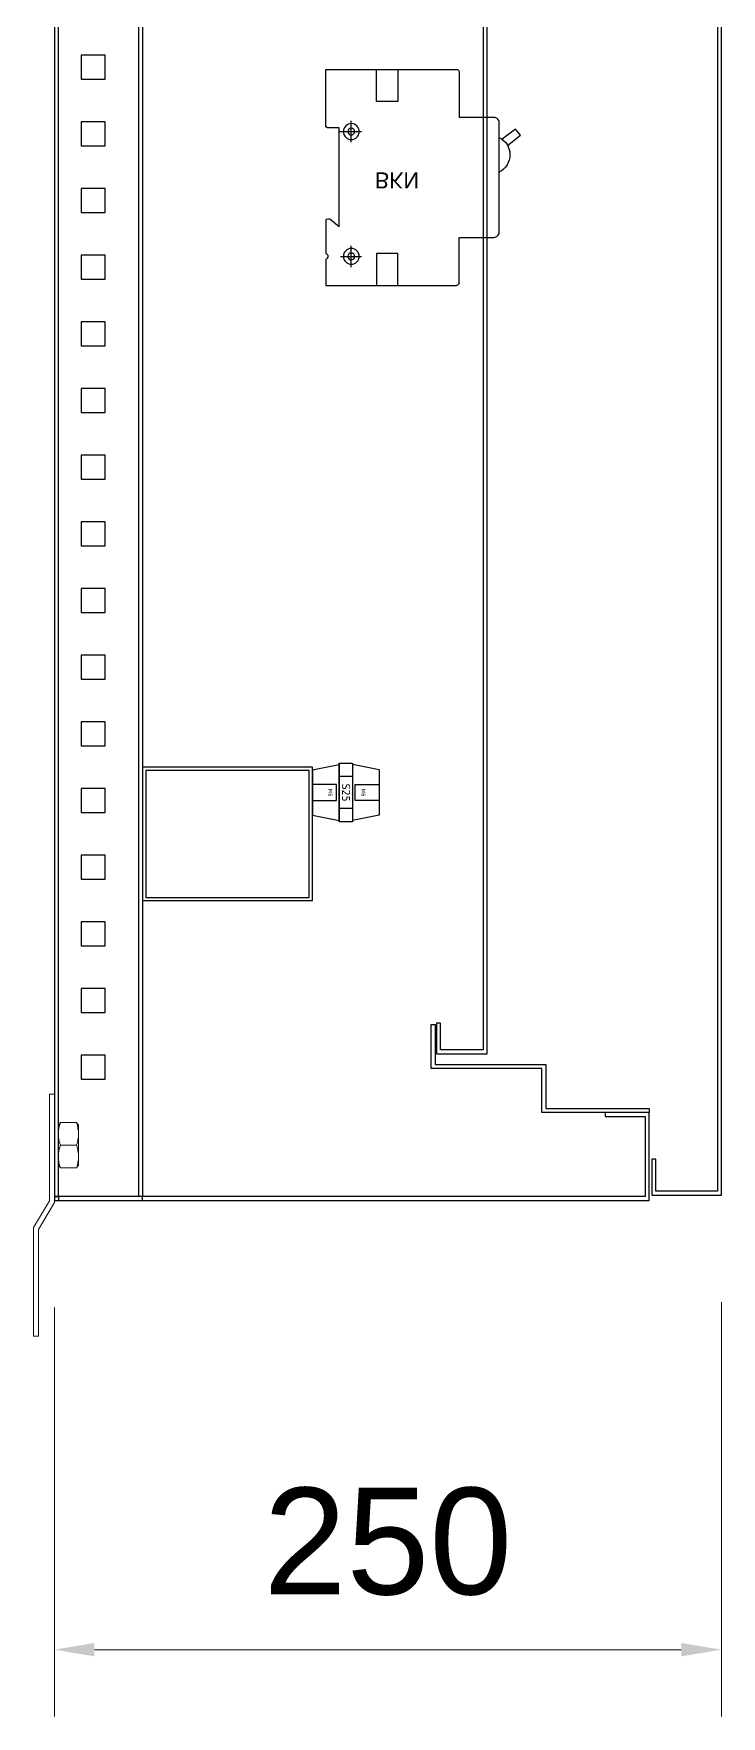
# Model space of a CAD drawing. Header units: millimetres. Extents: x 0 to 4783, y 0 to 3382.
# Drawn here: x 3307 to 3565, y 1480 to 2111 of the extents above; entities that cross this region are included whole.
import ezdxf

# ---------------------------------------------------------------- set-up
doc = ezdxf.new("R2010")
doc.units = ezdxf.units.MM
doc.layers.add('0 TĂNG CỨNG', color=7, linetype='Continuous', lineweight=15)
doc.layers.add('DIM', color=253, linetype='Continuous')
doc.styles.add('Arial', font='arial.ttf')
doc.dimstyles.new('Thiện Dim-40', dxfattribs={"dimtxt": 40, "dimasz": 15, "dimexe": 25, "dimexo": 40, "dimgap": 20, "dimtad": 1, "dimdec": 0, "dimtxsty": 'Arial', "dimcen": 15, "dimclrd": 5, "dimclre": 5, "dimclrt": 3, "dimazin": 3, "dimtfac": 1, "dimtdec": 0, "dimtmove": 0, "dimatfit": 3, "dimldrblk": 'OBLIQUE', "dimlwd": 9, "dimlwe": 9})

# ---------------------------------------------------------------- blocks, each defined once
blk = doc.blocks.new('eku10')
at = {"color": 5}
blk.add_line((53937.85, -17418.72), (53931.85, -17418.72), dxfattribs=at)
blk.add_lwpolyline([(53937.85, -17401.72), (53938.6, -17402.72), (53938.6, -17417.72), (53937.85, -17418.72, 0.176471), (53937.85, -17410.22, 0.176471), (53937.85, -17401.72), (53931.85, -17401.72), (53931.1, -17402.72), (53931.1, -17417.72), (53931.85, -17418.72, -0.176471), (53931.85, -17410.22), (53937.85, -17410.22)], format="xyb", dxfattribs=at)
blk.add_arc((53943.52, -17405.97), 12.42, 159.98404, 200.01596, dxfattribs=at)
blk = doc.blocks.new('EKU 10')
at = {"layer": '0 TĂNG CỨNG'}
blk.add_blockref('eku10', (-53934.85, 17418.72), dxfattribs=at)
blk = doc.blocks.new('*D1')
at = {"layer": 'Defpoints', "color": 0, "transparency": 16777216}
for p in [(3315.01, 1673.6), (3565.01, 1675.6), (3565.01, 1505.27)]:
    blk.add_point(p, dxfattribs=at)
at = {"layer": 'DIM', "color": 5, "lineweight": 9, "transparency": 16777216}
for p, q in [((3565.01, 1635.6), (3565.01, 1480.27)), ((3315.01, 1633.6), (3315.01, 1480.27)), ((3330.01, 1505.27), (3550.01, 1505.27))]:
    blk.add_line(p, q, dxfattribs=at)
at = {"layer": 'DIM', "color": 5, "transparency": 16777216}
for points in [[(3330.01, 1507.77), (3330.01, 1502.77), (3315.01, 1505.27)], [(3550.01, 1507.77), (3550.01, 1502.77), (3565.01, 1505.27)]]:
    blk.add_solid(points, dxfattribs=at)
at = {"layer": 'DIM', "color": 3, "transparency": 16777216, "insert": (3440.01, 1545.7), "char_height": 40, "attachment_point": 5, "style": 'Arial'}
blk.add_mtext('250', dxfattribs=at)
blk = doc.blocks.new('_Oblique')
at = {"color": 0, "linetype": 'ByBlock', "lineweight": -2}
blk.add_line((-0.5, -0.5), (0.5, 0.5), dxfattribs=at)
blk = doc.blocks.new('*U11826')
at = {"color": 1}
for p, q in [((-25, 18.03), (-15, 20.03)), ((-15, 20.53), (-15, -1.47)), ((-15, 20.53), (-10, 20.53)), ((-15, -1.47), (-15, 20.53)), ((-15, 20.03), (-15, -0.97)), ((-10, 20.53), (-10, -1.47)), ((0, 18.03), (-10, 20.03)), ((-25, 18.03), (-25, 1.03)), ((-10, 15.53), (-15, 15.53)), ((0, 18.03), (0, 1.03)), ((-25, 1.03), (-15, -0.97)), ((-10, 3.53), (-15, 3.53)), ((0, 1.03), (-10, -0.97)), ((-10, -1.47), (-15, -1.47))]:
    blk.add_line(p, q, dxfattribs=at)
for points in [[(-25, 12.53), (-25, 6.53), (-16, 6.53), (-16, 12.53)], [(0, 12.53), (0, 6.53), (-9, 6.53), (-9, 12.53)]]:
    blk.add_lwpolyline(points, close=True, dxfattribs=at)
at = {"color": 1, "width": 30.0978, "attachment_point": 5, "rotation": 270}
for s, insert, char_height in [('{\\fTahoma|b0|i0|c0|p34;S25}', (-12.42, 9.53), 3), ('{\\fTahoma|b0|i0|c0|p34;M6}', (-18.24, 9.53), 1.5), ('{\\fTahoma|b0|i0|c0|p34;M6}', (-5.95, 9.53), 1.5)]:
    blk.add_mtext(s, dxfattribs=dict(at, insert=insert, char_height=char_height))
blk = doc.blocks.new('HCC BKN')
for p, q in [((0, -9.75), (0, 0)), ((0, 0), (49, 0)), ((50, -1), (50, -18)), ((0, -24.57), (0, -12.07)), ((5.58, -10.89), (13.4, -10.89)), ((9.58, -6.9), (9.58, -14.88)), ((5, -21.97), (1.56, -24.79)), ((5, -21.97), (5, -59.03)), ((9.57, -53.68), (9.57, -61.66)), ((71.14, -58.62), (66.18, -54.78)), ((68.18, -52.48), (72.99, -56.28)), ((72.99, -56.28), (71.14, -58.62)), ((0, -60.03), (0, -81)), ((5, -59.03), (1, -59.03)), ((5.27, -57.67), (13.39, -57.67)), ((50, -80), (50, -63.01)), ((0, -81), (49, -81))]:
    blk.add_line(p, q)
at = {"color": 1}
for points in [[(19, 0), (27, 0), (27, -12), (19, -12)], [(19, -81), (27, -81), (27, -69), (19, -69)]]:
    blk.add_lwpolyline(points, close=True, dxfattribs=at)
at = {"color": 7}
blk.add_lwpolyline([(50, -18), (63, -18, -0.414214), (65, -20), (65, -61, -0.414214), (63, -63), (50, -63)], format="xyb", dxfattribs=at)
for centre, radius in [((9.58, -10.89), 2.97), ((9.58, -10.89), 1.26), ((9.57, -57.67), 2.97), ((9.57, -57.67), 1.26)]:
    blk.add_circle(centre, radius)
for centre, radius, start, end in [((49, -1), 1, 0, 90), ((-0.46, -10.91), 1.25, 291.76462, 68.23538), ((0.91, -23.74), 1.23, 222.13408, 301.74065), ((61.84, -49), 7.23, 295.90273, 64.09727), ((1, -60.03), 1, 90, 180), ((49, -80), 1, 270, 0)]:
    blk.add_arc(centre, radius, start, end)
at = {"color": 1, "insert": (18.45, -36.36), "char_height": 6, "attachment_point": 1}
blk.add_mtext('\\A1;BKN ', dxfattribs=at)

msp = doc.modelspace()

# ---------------------------------------------------------------- linework, layer by layer
at = {"color": 8}
for p, q in [((3346.51, 2672.1), (3346.51, 1675.1)), ((3348.01, 2672.1), (3348.01, 1675.1))]:
    msp.add_line(p, q, dxfattribs=at)
msp.add_lwpolyline([(3315.01, 1675.1), (3316.51, 1675.1), (3316.51, 2672.1), (3315.01, 2672.1)], close=True)
at = {"color": 7}
for points in [[(3540.51, 2660.1), (3540.51, 2672.1), (3563.51, 2672.1), (3563.51, 1677.1), (3540.51, 1677.1), (3540.51, 1689.1), (3539.01, 1689.1), (3539.01, 1675.6), (3565.01, 1675.6), (3565.01, 2673.6), (3539.01, 2673.6), (3539.01, 2660.1)], [(3521.51, 1705.1), (3536.51, 1705.1), (3536.51, 1675.1), (3316.51, 1675.1), (3316.51, 1673.6), (3348.01, 1673.6), (3348.01, 1675.1), (3346.51, 1675.1), (3346.51, 1675.1), (3315.01, 1675.1), (3315.01, 1673.6), (3538.01, 1673.6), (3538.01, 1706.6), (3521.51, 1706.6)]]:
    msp.add_lwpolyline(points, close=True, dxfattribs=at)
at = {"color": 6}
msp.add_lwpolyline([(3459.71, 2608.1), (3459.71, 2618.1), (3475.71, 2618.1), (3475.71, 1730.1), (3459.71, 1730.1), (3459.71, 1740.1), (3458.21, 1740.1), (3458.21, 1728.6), (3477.21, 1728.6), (3477.21, 2619.6), (3458.21, 2619.6), (3458.21, 2608.1)], close=True, dxfattribs=at)
at = {"color": 2, "ltscale": 3}
for points in [[(3325.01, 2094.1), (3334.01, 2094.1), (3334.01, 2103.1), (3325.01, 2103.1)], [(3325.01, 2069.1), (3334.01, 2069.1), (3334.01, 2078.1), (3325.01, 2078.1)], [(3325.01, 2044.1), (3334.01, 2044.1), (3334.01, 2053.1), (3325.01, 2053.1)], [(3325.01, 2019.1), (3334.01, 2019.1), (3334.01, 2028.1), (3325.01, 2028.1)], [(3325.01, 1994.1), (3334.01, 1994.1), (3334.01, 2003.1), (3325.01, 2003.1)], [(3325.01, 1969.1), (3334.01, 1969.1), (3334.01, 1978.1), (3325.01, 1978.1)], [(3325.01, 1944.1), (3334.01, 1944.1), (3334.01, 1953.1), (3325.01, 1953.1)], [(3325.01, 1919.1), (3334.01, 1919.1), (3334.01, 1928.1), (3325.01, 1928.1)], [(3325.01, 1894.1), (3334.01, 1894.1), (3334.01, 1903.1), (3325.01, 1903.1)], [(3325.01, 1869.1), (3334.01, 1869.1), (3334.01, 1878.1), (3325.01, 1878.1)], [(3325.01, 1844.1), (3334.01, 1844.1), (3334.01, 1853.1), (3325.01, 1853.1)], [(3325.01, 1819.1), (3334.01, 1819.1), (3334.01, 1828.1), (3325.01, 1828.1)], [(3325.01, 1794.1), (3334.01, 1794.1), (3334.01, 1803.1), (3325.01, 1803.1)], [(3325.01, 1769.1), (3334.01, 1769.1), (3334.01, 1778.1), (3325.01, 1778.1)], [(3325.01, 1744.1), (3334.01, 1744.1), (3334.01, 1753.1), (3325.01, 1753.1)], [(3325.01, 1719.1), (3334.01, 1719.1), (3334.01, 1728.1), (3325.01, 1728.1)]]:
    msp.add_lwpolyline(points, close=True, dxfattribs=at)
at = {"color": 8}
for points in [[(3411.71, 1836.07), (3348.01, 1836.07), (3348.01, 1786.1), (3411.71, 1786.1)], [(3410.51, 1834.87), (3349.21, 1834.87), (3349.21, 1787.3), (3410.51, 1787.3)]]:
    msp.add_lwpolyline(points, close=True, dxfattribs=at)
at = {"color": 3}
msp.add_lwpolyline([(3538.01, 1706.6), (3497.71, 1706.6), (3497.71, 1723.1), (3456.21, 1723.1), (3456.21, 1739.6), (3457.71, 1739.6), (3457.71, 1724.6), (3499.21, 1724.6), (3499.21, 1708.1), (3538.01, 1708.1)], close=True, dxfattribs=at)
at = {"layer": '0 TĂNG CỨNG'}
msp.add_lwpolyline([(3309.01, 1622.85), (3307.21, 1622.85), (3307.21, 1663.48), (3313.21, 1673.48), (3313.21, 1713.48), (3315.01, 1713.48), (3315.01, 1672.85), (3309.01, 1662.85)], close=True, dxfattribs=at)

# ---------------------------------------------------------------- block references
at = {"color": 7, "xscale": -1, "rotation": 180}
msp.add_blockref('HCC BKN', (3416.71, 2016.72), dxfattribs=at)
msp.add_blockref('*U11826', (3436.71, 1817.05))
at = {"xscale": -1, "rotation": 180}
msp.add_blockref('EKU 10', (3320.26, 1702.85), dxfattribs=at)

# ---------------------------------------------------------------- dimensions: what is measured, and where the dimension line sits
at = {"layer": 'DIM'}
dim = msp.add_linear_dim(base=(3565.01, 1505.27), p1=(3315.01, 1673.6), p2=(3565.01, 1675.6), dimstyle='Thiện Dim-40', dxfattribs=at)
dim.commit()
dim.dimension.update_dxf_attribs({"geometry": '*D1', "text_midpoint": (3440.01, 1545.7)})

doc.saveas('drawing.dxf')
